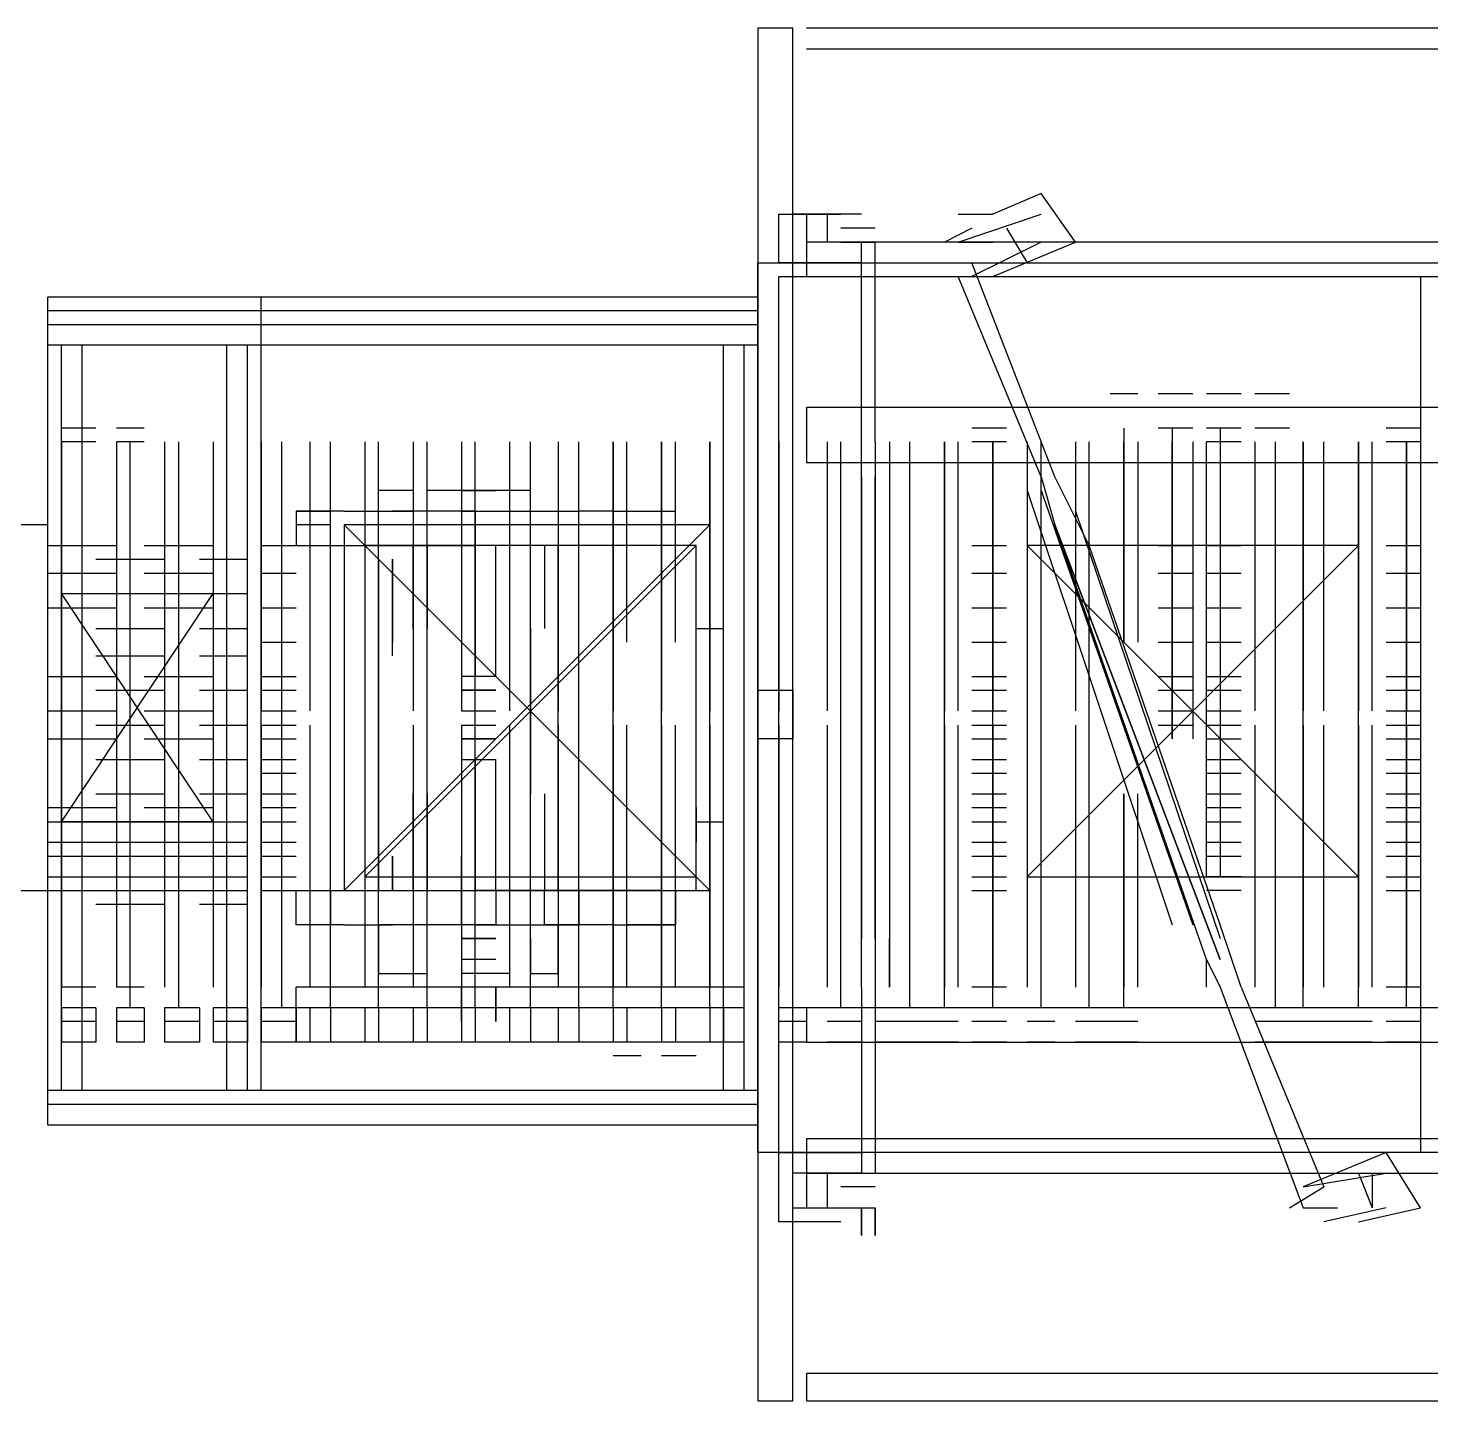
# Model space of a CAD drawing. Header units: millimetres. Extents: x 5 to 415, y 48 to 251.
# Drawn here: x 317.274 to 320.861, y 190.853 to 194.363 of the extents above; entities that cross this region are included whole.
import ezdxf

# ---------------------------------------------------------------- set-up
doc = ezdxf.new("R2010")
doc.units = ezdxf.units.MM
doc.layers.add('P', color=7, linetype='Continuous')

msp = doc.modelspace()

# ---------------------------------------------------------------- linework, layer by layer
at = {"layer": 'P'}
for points in [[(319.229, 194.363), (319.14, 194.363)], [(319.14, 194.363), (319.14, 192.67)], [(319.229, 192.67), (319.229, 194.363)], [(323.497, 194.363), (319.264, 194.363)], [(319.264, 194.31), (323.497, 194.31)], [(319.864, 193.94), (319.74, 193.887)], [(319.952, 193.816), (319.864, 193.94)], [(319.193, 193.763), (319.193, 193.887)], [(319.193, 193.887), (319.352, 193.887)], [(319.405, 193.887), (319.229, 193.887)], [(319.264, 193.887), (319.264, 193.816)], [(319.317, 193.887), (319.317, 193.816)], [(319.652, 193.816), (319.864, 193.887)], [(319.652, 193.887), (319.74, 193.887)], [(319.44, 193.851), (319.352, 193.851)], [(319.687, 193.851), (319.617, 193.816)], [(319.775, 193.851), (319.828, 193.763)], [(323.497, 193.816), (319.264, 193.816)], [(319.264, 193.816), (319.264, 193.728)], [(319.352, 193.816), (319.44, 193.816)], [(319.405, 193.305), (319.405, 193.816)], [(319.44, 193.305), (319.44, 193.816)], [(319.652, 193.816), (319.74, 193.816)], [(319.864, 193.816), (319.687, 193.728)], [(319.74, 193.728), (319.952, 193.816)], [(319.14, 191.488), (319.14, 193.763)], [(319.14, 193.763), (320.887, 193.763)], [(319.405, 193.763), (319.193, 193.763)], [(319.229, 193.763), (319.405, 193.763)], [(319.899, 193.216), (319.687, 193.763)], [(319.193, 191.488), (319.193, 193.728)], [(319.193, 193.728), (320.834, 193.728)], [(319.264, 193.728), (323.497, 193.728)], [(319.864, 193.216), (319.652, 193.728)], [(320.834, 193.728), (320.834, 191.488)], [(319.14, 193.675), (317.324, 193.675)], [(317.324, 191.647), (317.324, 193.675)], [(317.87, 191.647), (317.87, 193.675)], [(319.14, 191.647), (319.14, 193.675)], [(319.14, 193.64), (317.324, 193.64)], [(319.14, 193.64), (317.324, 193.64)], [(319.14, 193.64), (317.324, 193.64)], [(319.14, 193.64), (317.324, 193.64)], [(319.14, 193.604), (317.324, 193.604)], [(319.14, 193.604), (317.324, 193.604)], [(319.14, 193.604), (317.324, 193.604)], [(319.14, 193.604), (317.324, 193.604)], [(319.14, 193.552), (317.324, 193.552)], [(317.324, 191.647), (317.324, 193.552)], [(317.359, 191.647), (317.359, 193.552)], [(317.359, 191.647), (317.359, 193.552)], [(317.359, 191.647), (317.359, 193.552)], [(317.412, 191.647), (317.412, 193.552)], [(317.412, 191.647), (317.412, 193.552)], [(317.412, 191.647), (317.412, 193.552)], [(317.412, 191.647), (317.412, 193.552)], [(317.412, 191.647), (317.412, 193.552)], [(317.782, 191.647), (317.782, 193.552)], [(317.835, 191.647), (317.835, 193.552)], [(317.835, 191.647), (317.835, 193.552)], [(317.835, 191.647), (317.835, 193.552)], [(317.835, 191.647), (317.835, 193.552)], [(317.87, 191.647), (317.87, 193.552)], [(317.87, 191.647), (317.87, 193.552)], [(317.87, 191.647), (317.87, 193.552)], [(317.87, 191.647), (317.87, 193.552)], [(319.052, 191.647), (319.052, 193.552)], [(319.052, 191.647), (319.052, 193.552)], [(319.052, 191.647), (319.052, 193.552)], [(319.052, 191.647), (319.052, 193.552)], [(319.052, 191.647), (319.052, 193.552)], [(319.105, 191.647), (319.105, 193.552)], [(319.105, 191.647), (319.105, 193.552)], [(319.14, 191.647), (319.14, 193.552)], [(319.14, 191.647), (319.14, 193.552)], [(320.111, 193.428), (320.04, 193.428)], [(320.252, 193.428), (320.163, 193.428)], [(320.375, 193.428), (320.287, 193.428)], [(320.499, 193.428), (320.41, 193.428)], [(323.497, 193.393), (319.264, 193.393)], [(319.264, 193.393), (319.264, 193.252)], [(320.111, 193.393), (320.04, 193.393)], [(320.252, 193.393), (320.163, 193.393)], [(320.375, 193.393), (320.287, 193.393)], [(320.499, 193.393), (320.41, 193.393)], [(317.447, 193.34), (317.359, 193.34)], [(317.571, 193.34), (317.5, 193.34)], [(319.775, 193.34), (319.687, 193.34)], [(320.075, 193.34), (320.075, 192.793)], [(320.252, 193.34), (320.163, 193.34)], [(320.199, 193.34), (320.199, 192.546)], [(320.375, 193.34), (320.287, 193.34)], [(320.375, 193.34), (320.287, 193.34)], [(320.322, 193.34), (320.322, 192.193)], [(320.499, 193.34), (320.41, 193.34)], [(320.834, 193.34), (320.746, 193.34)], [(317.359, 193.305), (317.359, 192.617)], [(317.447, 193.305), (317.359, 193.305)], [(317.412, 191.911), (317.412, 193.305)], [(317.412, 191.858), (317.412, 193.305)], [(317.5, 193.305), (317.5, 191.911)], [(317.571, 193.305), (317.5, 193.305)], [(317.535, 191.911), (317.535, 193.305)], [(317.535, 191.858), (317.535, 193.305)], [(317.623, 193.305), (317.623, 192.617)], [(317.659, 191.911), (317.659, 193.305)], [(317.659, 191.858), (317.659, 193.305)], [(317.747, 193.305), (317.747, 191.911)], [(317.782, 191.911), (317.782, 193.305)], [(317.782, 191.858), (317.782, 193.305)], [(317.87, 193.305), (317.87, 192.617)], [(317.923, 192.793), (317.923, 193.305)], [(317.923, 191.858), (317.923, 193.305)], [(317.994, 193.305), (317.994, 192.617)], [(318.047, 192.793), (318.047, 193.305)], [(318.047, 191.858), (318.047, 193.305)], [(318.135, 193.305), (318.135, 192.617)], [(318.17, 192.793), (318.17, 193.305)], [(318.17, 191.858), (318.17, 193.305)], [(318.258, 193.305), (318.258, 192.617)], [(318.294, 192.793), (318.294, 193.305)], [(318.294, 191.858), (318.294, 193.305)], [(318.382, 193.305), (318.382, 192.617)], [(318.417, 192.793), (318.417, 193.305)], [(318.417, 191.858), (318.417, 193.305)], [(318.505, 193.305), (318.505, 192.617)], [(318.558, 192.793), (318.558, 193.305)], [(318.558, 191.858), (318.558, 193.305)], [(318.629, 193.305), (318.629, 192.617)], [(318.682, 192.793), (318.682, 193.305)], [(318.682, 191.858), (318.682, 193.305)], [(318.77, 193.305), (318.77, 192.617)], [(318.77, 191.858), (318.77, 193.305)], [(318.805, 192.793), (318.805, 193.305)], [(318.893, 193.305), (318.893, 192.617)], [(318.893, 191.858), (318.893, 193.305)], [(318.929, 192.793), (318.929, 193.305)], [(319.017, 193.305), (319.017, 192.617)], [(319.017, 191.858), (319.017, 193.305)], [(319.052, 192.793), (319.052, 193.305)], [(319.193, 193.305), (319.193, 192.617)], [(319.229, 192.617), (319.229, 193.305)], [(319.229, 191.858), (319.229, 193.305)], [(319.317, 193.305), (319.317, 192.617)], [(319.352, 192.617), (319.352, 193.305)], [(319.352, 191.858), (319.352, 193.305)], [(319.405, 193.128), (319.405, 193.305)], [(319.44, 193.305), (319.44, 193.216)], [(319.44, 193.305), (319.44, 193.216)], [(319.476, 193.305), (319.476, 192.617)], [(319.528, 192.617), (319.528, 193.305)], [(319.528, 191.858), (319.528, 193.305)], [(319.617, 193.305), (319.617, 192.617)], [(319.617, 191.858), (319.617, 193.305)], [(319.652, 192.617), (319.652, 193.305)], [(319.775, 193.305), (319.687, 193.305)], [(319.74, 193.305), (319.74, 192.617)], [(319.74, 192.617), (319.74, 193.305)], [(319.74, 191.858), (319.74, 193.305)], [(319.828, 193.305), (319.828, 192.617)], [(319.864, 192.617), (319.864, 193.305)], [(319.864, 191.858), (319.864, 193.305)], [(319.952, 193.305), (319.952, 192.617)], [(319.987, 192.617), (319.987, 193.305)], [(319.987, 191.858), (319.987, 193.305)], [(320.075, 192.793), (320.075, 193.305)], [(320.111, 193.305), (320.111, 192.793)], [(320.199, 192.617), (320.199, 193.305)], [(320.252, 193.305), (320.252, 192.617)], [(320.287, 192.617), (320.287, 193.305)], [(320.375, 193.305), (320.287, 193.305)], [(320.322, 193.305), (320.322, 192.617)], [(320.41, 193.305), (320.41, 192.617)], [(320.463, 192.617), (320.463, 193.305)], [(320.463, 191.858), (320.463, 193.305)], [(320.534, 193.305), (320.534, 192.617)], [(320.534, 191.858), (320.534, 193.305)], [(320.587, 192.617), (320.587, 193.305)], [(320.675, 193.305), (320.675, 192.617)], [(320.675, 191.858), (320.675, 193.305)], [(320.71, 192.617), (320.71, 193.305)], [(320.834, 193.305), (320.746, 193.305)], [(320.798, 193.305), (320.798, 192.617)], [(320.798, 192.617), (320.798, 193.305)], [(320.798, 191.858), (320.798, 193.305)], [(319.264, 193.252), (323.497, 193.252)], [(319.476, 193.252), (319.476, 192.123)], [(319.476, 193.252), (319.476, 192.123)], [(319.405, 193.216), (319.405, 192.035)], [(319.405, 193.216), (319.405, 193.128)], [(319.44, 193.216), (319.44, 192.035)], [(319.44, 192.035), (319.44, 193.216)], [(319.44, 192.035), (319.44, 193.216)], [(319.864, 193.216), (319.899, 193.093)], [(319.864, 193.216), (319.899, 193.093)], [(319.987, 193.04), (319.899, 193.216)], [(318.258, 193.181), (318.17, 193.181)], [(318.382, 193.181), (318.294, 193.181)], [(318.47, 193.181), (318.382, 193.181)], [(318.382, 193.181), (318.47, 193.181)], [(318.47, 193.181), (318.382, 193.181)], [(318.47, 193.181), (318.382, 193.181)], [(318.558, 193.181), (318.47, 193.181)], [(319.828, 193.181), (320.199, 192.07)], [(319.864, 193.181), (320.252, 192.07)], [(318.082, 193.128), (317.959, 193.128)], [(317.959, 193.128), (317.959, 193.04)], [(317.959, 193.128), (318.047, 193.128)], [(318.082, 193.128), (318.206, 193.128)], [(318.082, 193.128), (318.206, 193.128)], [(318.17, 193.128), (318.258, 193.128)], [(318.417, 193.128), (318.206, 193.128)], [(318.417, 193.128), (318.206, 193.128)], [(318.382, 193.128), (318.47, 193.128)], [(318.417, 193.128), (318.417, 193.04)], [(318.417, 193.128), (318.682, 193.128)], [(318.417, 193.128), (318.417, 193.04)], [(318.417, 193.128), (318.417, 193.04)], [(318.417, 193.128), (318.682, 193.128)], [(318.417, 193.128), (318.417, 193.04)], [(318.594, 193.128), (318.682, 193.128)], [(318.77, 193.128), (318.682, 193.128)], [(318.77, 193.128), (318.682, 193.128)], [(318.77, 193.128), (318.682, 193.128)], [(318.77, 193.128), (318.893, 193.128)], [(318.77, 193.128), (318.841, 193.128)], [(318.805, 193.128), (318.929, 193.128)], [(318.929, 193.04), (318.929, 193.128)], [(319.405, 192.123), (319.405, 193.128)], [(319.952, 193.128), (320.322, 192.035)], [(319.952, 193.128), (319.952, 193.04)], [(317.324, 193.093), (314.907, 193.093)], [(317.324, 192.158), (317.324, 193.093)], [(318.047, 193.093), (317.959, 193.093)], [(319.017, 193.093), (318.082, 193.093)], [(318.082, 193.093), (318.082, 192.158)], [(319.017, 192.158), (318.082, 193.093)], [(319.017, 193.093), (318.082, 192.158)], [(318.258, 193.093), (318.17, 193.093)], [(318.47, 193.093), (318.382, 193.093)], [(318.682, 193.093), (318.594, 193.093)], [(318.929, 193.093), (318.805, 193.093)], [(319.017, 192.158), (319.017, 193.093)], [(319.899, 193.093), (320.322, 191.982)], [(320.287, 191.982), (319.899, 193.093)], [(320.322, 191.982), (319.899, 193.093)], [(317.324, 193.04), (317.5, 193.04)], [(317.324, 193.04), (317.5, 193.04)], [(317.571, 193.04), (317.747, 193.04)], [(317.571, 193.04), (317.747, 193.04)], [(317.87, 193.04), (317.959, 193.04)], [(317.87, 193.04), (317.959, 193.04)], [(317.959, 193.04), (318.417, 193.04)], [(318.982, 193.04), (318.135, 193.04)], [(318.135, 193.04), (318.135, 192.193)], [(318.982, 192.193), (318.135, 193.04)], [(318.982, 193.04), (318.135, 192.193)], [(318.258, 192.828), (318.258, 193.04)], [(318.258, 192.828), (318.258, 193.04)], [(318.258, 192.828), (318.258, 193.04)], [(318.258, 192.828), (318.258, 193.04)], [(318.294, 193.04), (318.294, 192.828)], [(318.294, 193.04), (318.294, 192.828)], [(318.294, 193.04), (318.294, 192.828)], [(318.294, 193.04), (318.294, 192.828)], [(318.417, 193.04), (318.417, 192.705)], [(318.893, 193.04), (318.417, 193.04)], [(318.47, 192.705), (318.47, 193.04)], [(318.558, 192.828), (318.558, 193.04)], [(318.558, 192.828), (318.558, 193.04)], [(318.558, 192.828), (318.558, 193.04)], [(318.558, 192.828), (318.558, 193.04)], [(318.594, 193.04), (318.594, 192.828)], [(318.594, 193.04), (318.594, 192.828)], [(318.594, 193.04), (318.594, 192.828)], [(318.594, 193.04), (318.594, 192.828)], [(318.629, 192.158), (318.629, 193.04)], [(318.982, 192.193), (318.982, 193.04)], [(319.017, 192.123), (319.017, 193.04)], [(319.687, 193.04), (319.775, 193.04)], [(319.687, 193.04), (319.775, 193.04)], [(320.675, 193.04), (319.828, 193.04)], [(319.828, 193.04), (319.828, 192.193)], [(320.675, 192.193), (319.828, 193.04)], [(320.675, 193.04), (319.828, 192.193)], [(320.322, 192.07), (319.987, 193.04)], [(320.163, 193.04), (320.252, 193.04)], [(320.163, 193.04), (320.252, 193.04)], [(320.287, 193.04), (320.375, 193.04)], [(320.287, 193.04), (320.375, 193.04)], [(320.675, 192.193), (320.675, 193.04)], [(320.746, 193.04), (320.834, 193.04)], [(320.746, 193.04), (320.834, 193.04)], [(317.447, 193.005), (317.623, 193.005)], [(317.447, 193.005), (317.623, 193.005)], [(317.712, 193.005), (317.835, 193.005)], [(317.712, 193.005), (317.835, 193.005)], [(318.17, 193.005), (318.17, 192.881)], [(318.17, 193.005), (318.17, 192.881)], [(318.17, 192.881), (318.17, 193.005)], [(318.17, 193.005), (318.17, 192.881)], [(318.206, 192.881), (318.206, 193.005)], [(318.206, 193.005), (318.206, 192.881)], [(318.206, 192.881), (318.206, 193.005)], [(318.206, 192.881), (318.206, 193.005)], [(318.206, 192.881), (318.206, 193.005)], [(318.982, 192.881), (318.982, 193.005)], [(319.017, 192.881), (319.017, 193.005)], [(317.324, 192.969), (317.5, 192.969)], [(317.324, 192.969), (317.5, 192.969)], [(317.571, 192.969), (317.747, 192.969)], [(317.571, 192.969), (317.747, 192.969)], [(317.87, 192.969), (317.959, 192.969)], [(317.87, 192.969), (317.959, 192.969)], [(319.687, 192.969), (319.775, 192.969)], [(319.687, 192.969), (319.775, 192.969)], [(320.163, 192.969), (320.252, 192.969)], [(320.163, 192.969), (320.252, 192.969)], [(320.287, 192.969), (320.375, 192.969)], [(320.287, 192.969), (320.375, 192.969)], [(320.746, 192.969), (320.834, 192.969)], [(320.746, 192.969), (320.834, 192.969)], [(317.359, 192.334), (317.359, 192.917)], [(317.359, 192.917), (317.747, 192.917)], [(317.359, 192.334), (317.747, 192.917)], [(317.747, 192.334), (317.359, 192.917)], [(317.447, 192.917), (317.623, 192.917)], [(317.447, 192.917), (317.623, 192.917)], [(317.712, 192.917), (317.835, 192.917)], [(317.712, 192.917), (317.835, 192.917)], [(317.747, 192.917), (317.747, 192.334)], [(317.324, 192.881), (317.5, 192.881)], [(317.324, 192.881), (317.5, 192.881)], [(317.571, 192.881), (317.747, 192.881)], [(317.571, 192.881), (317.747, 192.881)], [(317.87, 192.881), (317.959, 192.881)], [(317.87, 192.881), (317.959, 192.881)], [(318.17, 192.881), (318.17, 192.758)], [(318.17, 192.881), (318.17, 192.158)], [(318.206, 192.758), (318.206, 192.881)], [(318.206, 192.881), (318.206, 192.793)], [(318.206, 192.758), (318.206, 192.881)], [(318.206, 192.793), (318.206, 192.881)], [(318.206, 192.793), (318.206, 192.881)], [(318.982, 192.793), (318.982, 192.881)], [(319.017, 192.793), (319.017, 192.881)], [(319.687, 192.881), (319.775, 192.881)], [(319.687, 192.881), (319.775, 192.881)], [(320.163, 192.881), (320.252, 192.881)], [(320.163, 192.881), (320.252, 192.881)], [(320.287, 192.881), (320.375, 192.881)], [(320.287, 192.881), (320.375, 192.881)], [(320.746, 192.881), (320.834, 192.881)], [(320.746, 192.881), (320.834, 192.881)], [(317.447, 192.828), (317.623, 192.828)], [(317.447, 192.828), (317.623, 192.828)], [(317.712, 192.828), (317.835, 192.828)], [(317.712, 192.828), (317.835, 192.828)], [(318.17, 192.828), (318.17, 192.758)], [(318.17, 192.758), (318.17, 192.828)], [(318.294, 192.405), (318.294, 192.828)], [(318.558, 192.828), (318.558, 192.405)], [(318.982, 192.828), (319.052, 192.828)], [(317.87, 192.793), (317.959, 192.793)], [(317.87, 192.793), (317.959, 192.793)], [(318.982, 192.37), (318.982, 192.793)], [(319.017, 192.37), (319.017, 192.793)], [(319.687, 192.793), (319.775, 192.793)], [(319.687, 192.793), (319.775, 192.793)], [(320.163, 192.793), (320.252, 192.793)], [(320.163, 192.793), (320.252, 192.793)], [(320.287, 192.793), (320.375, 192.793)], [(320.287, 192.793), (320.375, 192.793)], [(320.746, 192.793), (320.834, 192.793)], [(320.746, 192.793), (320.834, 192.793)], [(317.447, 192.758), (317.623, 192.758)], [(317.447, 192.758), (317.623, 192.758)], [(317.712, 192.758), (317.835, 192.758)], [(317.712, 192.758), (317.835, 192.758)], [(317.324, 192.705), (317.5, 192.705)], [(317.324, 192.705), (317.5, 192.705)], [(317.571, 192.705), (317.747, 192.705)], [(317.571, 192.705), (317.747, 192.705)], [(317.87, 192.705), (317.959, 192.705)], [(318.47, 192.705), (318.382, 192.705)], [(318.47, 192.705), (318.382, 192.705)], [(319.687, 192.705), (319.775, 192.705)], [(320.163, 192.705), (320.252, 192.705)], [(320.287, 192.705), (320.375, 192.705)], [(320.746, 192.705), (320.834, 192.705)], [(317.447, 192.67), (317.623, 192.67)], [(317.447, 192.67), (317.623, 192.67)], [(317.712, 192.67), (317.835, 192.67)], [(317.712, 192.67), (317.835, 192.67)], [(317.87, 192.67), (317.959, 192.67)], [(318.47, 192.67), (318.382, 192.67)], [(318.382, 192.67), (318.47, 192.67)], [(319.14, 192.67), (319.14, 192.546)], [(319.14, 192.67), (319.229, 192.67)], [(319.14, 192.546), (319.14, 192.67)], [(319.229, 192.546), (319.229, 192.67)], [(319.229, 192.67), (319.229, 192.546)], [(319.687, 192.67), (319.775, 192.67)], [(320.163, 192.67), (320.252, 192.67)], [(320.287, 192.67), (320.375, 192.67)], [(320.746, 192.67), (320.834, 192.67)], [(317.324, 192.617), (317.5, 192.617)], [(317.324, 192.617), (317.5, 192.617)], [(317.359, 192.617), (317.359, 191.911)], [(317.571, 192.617), (317.747, 192.617)], [(317.571, 192.617), (317.747, 192.617)], [(317.623, 192.617), (317.623, 191.911)], [(317.87, 192.617), (317.959, 192.617)], [(318.382, 192.617), (318.47, 192.617)], [(318.382, 192.617), (318.47, 192.617)], [(319.687, 192.617), (319.775, 192.617)], [(320.163, 192.617), (320.252, 192.617)], [(320.199, 192.546), (320.199, 192.617)], [(320.252, 192.617), (320.252, 192.546)], [(320.287, 192.193), (320.287, 192.617)], [(320.287, 192.617), (320.375, 192.617)], [(320.322, 192.617), (320.322, 192.193)], [(320.746, 192.617), (320.834, 192.617)], [(317.447, 192.581), (317.623, 192.581)], [(317.447, 192.581), (317.623, 192.581)], [(317.712, 192.581), (317.835, 192.581)], [(317.712, 192.581), (317.835, 192.581)], [(317.87, 192.581), (317.87, 191.911)], [(317.87, 192.581), (317.959, 192.581)], [(317.923, 191.911), (317.923, 192.581)], [(317.994, 192.581), (317.994, 191.911)], [(318.047, 191.911), (318.047, 192.581)], [(318.135, 192.581), (318.135, 191.911)], [(318.17, 191.911), (318.17, 192.581)], [(318.258, 192.581), (318.258, 191.911)], [(318.294, 191.911), (318.294, 192.581)], [(318.382, 192.581), (318.47, 192.581)], [(318.382, 192.581), (318.47, 192.581)], [(318.382, 192.581), (318.382, 191.911)], [(318.417, 191.911), (318.417, 192.581)], [(318.505, 192.581), (318.505, 191.911)], [(318.558, 191.911), (318.558, 192.581)], [(318.629, 192.581), (318.629, 191.911)], [(318.682, 191.911), (318.682, 192.581)], [(318.77, 192.581), (318.77, 191.911)], [(318.805, 191.911), (318.805, 192.581)], [(318.893, 192.581), (318.893, 191.911)], [(318.929, 191.911), (318.929, 192.581)], [(319.017, 192.581), (319.017, 191.911)], [(319.052, 191.911), (319.052, 192.581)], [(319.193, 192.581), (319.193, 191.911)], [(319.229, 191.911), (319.229, 192.581)], [(319.317, 192.581), (319.317, 191.911)], [(319.352, 191.911), (319.352, 192.581)], [(319.476, 192.581), (319.476, 191.911)], [(319.528, 191.911), (319.528, 192.581)], [(319.617, 192.581), (319.617, 191.911)], [(319.652, 191.911), (319.652, 192.581)], [(319.687, 192.581), (319.775, 192.581)], [(319.74, 192.581), (319.74, 191.911)], [(319.74, 191.911), (319.74, 192.581)], [(319.828, 192.581), (319.828, 191.911)], [(319.864, 191.911), (319.864, 192.581)], [(319.952, 192.581), (319.952, 191.911)], [(319.987, 191.911), (319.987, 192.581)], [(320.163, 192.581), (320.252, 192.581)], [(320.287, 192.581), (320.375, 192.581)], [(320.41, 192.581), (320.41, 191.911)], [(320.463, 191.911), (320.463, 192.581)], [(320.534, 192.581), (320.534, 191.911)], [(320.587, 191.911), (320.587, 192.581)], [(320.675, 192.581), (320.675, 191.911)], [(320.71, 191.911), (320.71, 192.581)], [(320.746, 192.581), (320.834, 192.581)], [(320.798, 192.581), (320.798, 191.911)], [(320.798, 191.911), (320.798, 192.581)], [(317.324, 192.546), (317.5, 192.546)], [(317.324, 192.546), (317.5, 192.546)], [(317.571, 192.546), (317.747, 192.546)], [(317.571, 192.546), (317.747, 192.546)], [(317.87, 192.546), (317.959, 192.546)], [(318.382, 192.546), (318.47, 192.546)], [(318.47, 192.546), (318.382, 192.546)], [(319.14, 192.546), (319.14, 190.853)], [(319.229, 192.546), (319.14, 192.546)], [(319.229, 190.853), (319.229, 192.546)], [(319.687, 192.546), (319.775, 192.546)], [(320.287, 192.546), (320.375, 192.546)], [(320.746, 192.546), (320.834, 192.546)], [(317.447, 192.493), (317.623, 192.493)], [(317.447, 192.493), (317.623, 192.493)], [(317.712, 192.493), (317.835, 192.493)], [(317.712, 192.493), (317.835, 192.493)], [(317.87, 192.493), (317.959, 192.493)], [(318.382, 192.493), (318.47, 192.493)], [(318.382, 192.493), (318.47, 192.493)], [(318.417, 192.493), (318.417, 192.158)], [(318.47, 192.158), (318.47, 192.493)], [(319.687, 192.493), (319.775, 192.493)], [(320.287, 192.493), (320.375, 192.493)], [(320.746, 192.493), (320.834, 192.493)], [(317.87, 192.458), (317.959, 192.458)], [(319.687, 192.458), (319.775, 192.458)], [(320.287, 192.458), (320.375, 192.458)], [(320.746, 192.458), (320.834, 192.458)], [(317.447, 192.405), (317.623, 192.405)], [(317.447, 192.405), (317.623, 192.405)], [(317.712, 192.405), (317.835, 192.405)], [(317.712, 192.405), (317.835, 192.405)], [(317.87, 192.405), (317.959, 192.405)], [(318.258, 192.158), (318.258, 192.405)], [(318.258, 192.158), (318.258, 192.405)], [(318.258, 192.158), (318.258, 192.405)], [(318.258, 192.158), (318.258, 192.405)], [(318.294, 192.405), (318.294, 192.158)], [(318.294, 192.405), (318.294, 192.158)], [(318.294, 192.405), (318.294, 192.158)], [(318.294, 192.405), (318.294, 192.158)], [(318.558, 192.158), (318.558, 192.405)], [(318.558, 192.158), (318.558, 192.405)], [(318.558, 192.158), (318.558, 192.405)], [(318.558, 192.158), (318.558, 192.405)], [(318.594, 192.405), (318.594, 192.158)], [(318.594, 192.405), (318.594, 192.158)], [(318.594, 192.405), (318.594, 192.158)], [(318.594, 192.405), (318.594, 192.158)], [(319.687, 192.405), (319.775, 192.405)], [(320.075, 192.405), (320.075, 191.911)], [(320.075, 191.858), (320.075, 192.405)], [(320.111, 191.911), (320.111, 192.405)], [(320.287, 192.405), (320.375, 192.405)], [(320.746, 192.405), (320.834, 192.405)], [(317.324, 192.37), (317.5, 192.37)], [(317.571, 192.37), (317.747, 192.37)], [(317.87, 192.37), (317.959, 192.37)], [(318.982, 192.37), (318.982, 192.282)], [(319.017, 192.282), (319.017, 192.37)], [(319.687, 192.37), (319.775, 192.37)], [(320.287, 192.37), (320.375, 192.37)], [(320.746, 192.37), (320.834, 192.37)], [(317.324, 192.334), (317.5, 192.334)], [(317.747, 192.334), (317.359, 192.334)], [(317.447, 192.334), (317.623, 192.334)], [(317.571, 192.334), (317.747, 192.334)], [(317.712, 192.334), (317.835, 192.334)], [(317.87, 192.334), (317.959, 192.334)], [(318.982, 192.334), (319.052, 192.334)], [(319.687, 192.334), (319.775, 192.334)], [(320.287, 192.334), (320.375, 192.334)], [(320.746, 192.334), (320.834, 192.334)], [(317.324, 192.282), (317.5, 192.282)], [(317.447, 192.282), (317.623, 192.282)], [(317.571, 192.282), (317.747, 192.282)], [(317.712, 192.282), (317.835, 192.282)], [(317.87, 192.282), (317.959, 192.282)], [(318.982, 192.158), (318.982, 192.282)], [(319.017, 192.158), (319.017, 192.282)], [(319.687, 192.282), (319.775, 192.282)], [(320.287, 192.282), (320.375, 192.282)], [(320.746, 192.282), (320.834, 192.282)], [(317.324, 192.246), (317.5, 192.246)], [(317.447, 192.246), (317.623, 192.246)], [(317.571, 192.246), (317.747, 192.246)], [(317.712, 192.246), (317.835, 192.246)], [(317.87, 192.246), (317.959, 192.246)], [(318.17, 192.246), (318.17, 192.158)], [(318.17, 192.158), (318.17, 192.246)], [(318.206, 192.246), (318.206, 192.158)], [(318.206, 192.158), (318.206, 192.246)], [(318.382, 192.246), (318.382, 192.158)], [(318.382, 192.158), (318.382, 192.246)], [(318.417, 192.246), (318.417, 192.158)], [(318.417, 192.158), (318.417, 192.246)], [(319.687, 192.246), (319.775, 192.246)], [(320.287, 192.246), (320.375, 192.246)], [(320.746, 192.246), (320.834, 192.246)], [(317.324, 192.193), (317.5, 192.193)], [(317.447, 192.193), (317.623, 192.193)], [(317.571, 192.193), (317.747, 192.193)], [(317.712, 192.193), (317.835, 192.193)], [(317.87, 192.193), (317.959, 192.193)], [(318.135, 192.193), (318.982, 192.193)], [(319.687, 192.193), (319.775, 192.193)], [(319.828, 192.193), (320.675, 192.193)], [(320.375, 192.193), (320.287, 192.193)], [(320.746, 192.193), (320.834, 192.193)], [(314.907, 192.158), (317.324, 192.158)], [(317.324, 192.158), (317.5, 192.158)], [(317.447, 192.158), (317.623, 192.158)], [(317.571, 192.158), (317.747, 192.158)], [(317.712, 192.158), (317.835, 192.158)], [(317.87, 192.158), (317.959, 192.158)], [(317.959, 192.158), (318.417, 192.158)], [(317.959, 192.07), (317.959, 192.158)], [(317.959, 192.158), (318.047, 192.158)], [(317.959, 192.07), (317.959, 192.158)], [(318.047, 192.158), (318.047, 192.07)], [(318.082, 192.158), (319.017, 192.158)], [(318.17, 192.158), (318.258, 192.158)], [(318.17, 192.07), (318.17, 192.158)], [(318.258, 192.158), (318.258, 192.07)], [(318.382, 192.158), (318.47, 192.158)], [(318.382, 192.07), (318.382, 192.158)], [(318.417, 192.07), (318.417, 192.158)], [(318.893, 192.158), (318.417, 192.158)], [(318.417, 192.07), (318.417, 192.158)], [(318.47, 192.158), (318.47, 192.07)], [(318.594, 192.158), (318.682, 192.158)], [(318.594, 192.07), (318.594, 192.158)], [(318.682, 192.158), (318.682, 192.07)], [(318.805, 192.158), (318.929, 192.158)], [(318.805, 192.07), (318.805, 192.158)], [(318.893, 192.07), (318.893, 192.158)], [(318.929, 192.158), (318.929, 192.07)], [(318.929, 192.158), (318.929, 192.07)], [(318.929, 192.07), (318.929, 192.158)], [(319.687, 192.158), (319.775, 192.158)], [(320.375, 192.158), (320.287, 192.158)], [(320.746, 192.158), (320.834, 192.158)], [(317.447, 192.123), (317.623, 192.123)], [(317.712, 192.123), (317.835, 192.123)], [(319.405, 192.123), (319.405, 192.035)], [(319.405, 191.911), (319.405, 192.123)], [(318.082, 192.07), (317.959, 192.07)], [(318.047, 192.07), (317.959, 192.07)], [(318.082, 192.07), (318.206, 192.07)], [(318.17, 192.07), (318.17, 191.946)], [(318.258, 192.07), (318.17, 192.07)], [(318.417, 192.07), (318.206, 192.07)], [(318.47, 192.07), (318.382, 192.07)], [(318.47, 192.07), (318.382, 192.07)], [(318.47, 192.07), (318.382, 192.07)], [(318.417, 192.07), (318.682, 192.07)], [(318.682, 192.07), (318.594, 192.07)], [(318.629, 191.946), (318.629, 192.07)], [(318.77, 192.07), (318.682, 192.07)], [(318.77, 192.07), (318.682, 192.07)], [(318.77, 192.07), (318.929, 192.07)], [(318.77, 192.07), (318.841, 192.07)], [(318.929, 192.07), (318.805, 192.07)], [(320.375, 191.911), (320.322, 192.07)], [(318.294, 191.946), (318.294, 192.035)], [(318.47, 192.035), (318.382, 192.035)], [(318.382, 192.035), (318.47, 192.035)], [(318.558, 192.035), (318.558, 191.946)], [(319.44, 192.035), (319.44, 191.911)], [(319.44, 192.035), (319.44, 191.911)], [(319.476, 191.911), (319.476, 192.035)], [(318.47, 191.982), (318.382, 191.982)], [(318.47, 191.982), (318.382, 191.982)], [(318.47, 191.982), (318.382, 191.982)], [(318.47, 191.982), (318.382, 191.982)], [(320.287, 191.982), (320.322, 191.911)], [(320.287, 191.982), (320.322, 191.911)], [(320.287, 191.911), (320.287, 191.982)], [(318.17, 191.946), (318.294, 191.946)], [(318.47, 191.946), (318.382, 191.946)], [(318.505, 191.946), (318.382, 191.946)], [(318.505, 191.946), (318.382, 191.946)], [(318.558, 191.946), (318.629, 191.946)], [(317.447, 191.911), (317.359, 191.911)], [(317.447, 191.911), (317.359, 191.911)], [(317.571, 191.911), (317.5, 191.911)], [(317.571, 191.911), (317.5, 191.911)], [(319.105, 191.911), (317.959, 191.911)], [(317.959, 191.77), (317.959, 191.911)], [(318.382, 191.823), (318.382, 191.911)], [(318.382, 191.823), (318.382, 191.911)], [(318.382, 191.911), (318.382, 191.823)], [(318.382, 191.911), (318.382, 191.823)], [(318.47, 191.911), (318.47, 191.823)], [(318.47, 191.911), (318.47, 191.823)], [(318.47, 191.823), (318.47, 191.911)], [(318.47, 191.823), (318.47, 191.911)], [(319.105, 191.77), (319.105, 191.911)], [(319.405, 191.911), (319.405, 191.435)], [(319.44, 191.911), (319.44, 191.435)], [(319.775, 191.911), (319.687, 191.911)], [(319.775, 191.911), (319.687, 191.911)], [(320.322, 191.911), (320.534, 191.347)], [(320.375, 191.911), (320.587, 191.4)], [(320.834, 191.911), (320.746, 191.911)], [(320.834, 191.911), (320.746, 191.911)], [(317.447, 191.858), (317.359, 191.858)], [(317.359, 191.858), (317.359, 191.77)], [(317.447, 191.858), (317.447, 191.77)], [(317.571, 191.858), (317.5, 191.858)], [(317.5, 191.858), (317.5, 191.77)], [(317.571, 191.858), (317.571, 191.77)], [(317.712, 191.858), (317.623, 191.858)], [(317.623, 191.858), (317.623, 191.77)], [(317.712, 191.858), (317.712, 191.77)], [(317.835, 191.858), (317.747, 191.858)], [(317.747, 191.858), (317.747, 191.77)], [(317.835, 191.858), (317.835, 191.77)], [(317.959, 191.858), (317.87, 191.858)], [(317.87, 191.858), (317.87, 191.77)], [(319.105, 191.858), (317.959, 191.858)], [(317.959, 191.858), (317.959, 191.77)], [(317.994, 191.858), (317.994, 191.77)], [(318.047, 191.858), (318.047, 191.77)], [(318.135, 191.858), (318.135, 191.77)], [(318.17, 191.858), (318.17, 191.77)], [(318.258, 191.858), (318.258, 191.77)], [(318.294, 191.858), (318.294, 191.77)], [(318.382, 191.858), (318.382, 191.77)], [(318.417, 191.858), (318.417, 191.77)], [(318.505, 191.858), (318.505, 191.77)], [(318.558, 191.858), (318.558, 191.77)], [(318.629, 191.858), (318.629, 191.77)], [(318.682, 191.858), (318.682, 191.77)], [(318.77, 191.858), (318.77, 191.77)], [(318.805, 191.858), (318.805, 191.77)], [(318.893, 191.858), (318.893, 191.77)], [(318.929, 191.858), (318.929, 191.77)], [(319.017, 191.858), (319.017, 191.77)], [(319.052, 191.858), (319.052, 191.77)], [(319.264, 191.858), (319.193, 191.858)], [(323.497, 191.858), (319.264, 191.858)], [(319.264, 191.858), (319.264, 191.77)], [(319.652, 191.858), (319.564, 191.858)], [(319.775, 191.858), (319.687, 191.858)], [(319.899, 191.858), (319.828, 191.858)], [(320.499, 191.858), (320.41, 191.858)], [(320.71, 191.858), (320.622, 191.858)], [(320.834, 191.858), (320.746, 191.858)], [(317.447, 191.823), (317.359, 191.823)], [(317.571, 191.823), (317.5, 191.823)], [(317.712, 191.823), (317.623, 191.823)], [(317.835, 191.823), (317.747, 191.823)], [(317.959, 191.823), (317.87, 191.823)], [(319.264, 191.823), (319.193, 191.823)], [(319.405, 191.823), (319.317, 191.823)], [(319.564, 191.823), (319.44, 191.823)], [(319.652, 191.823), (319.564, 191.823)], [(319.775, 191.823), (319.687, 191.823)], [(319.899, 191.823), (319.828, 191.823)], [(320.04, 191.823), (319.952, 191.823)], [(320.111, 191.823), (320.04, 191.823)], [(320.499, 191.823), (320.41, 191.823)], [(320.622, 191.823), (320.499, 191.823)], [(320.71, 191.823), (320.622, 191.823)], [(320.834, 191.823), (320.746, 191.823)], [(317.447, 191.77), (317.359, 191.77)], [(317.571, 191.77), (317.5, 191.77)], [(317.712, 191.77), (317.623, 191.77)], [(317.835, 191.77), (317.747, 191.77)], [(317.959, 191.77), (317.87, 191.77)], [(319.105, 191.77), (317.959, 191.77)], [(319.264, 191.77), (319.193, 191.77)], [(319.264, 191.77), (323.497, 191.77)], [(319.405, 191.77), (319.317, 191.77)], [(319.564, 191.77), (319.44, 191.77)], [(319.652, 191.77), (319.564, 191.77)], [(319.775, 191.77), (319.687, 191.77)], [(319.899, 191.77), (319.828, 191.77)], [(320.04, 191.77), (319.952, 191.77)], [(320.111, 191.77), (320.04, 191.77)], [(320.499, 191.77), (320.41, 191.77)], [(320.622, 191.77), (320.499, 191.77)], [(320.71, 191.77), (320.622, 191.77)], [(320.834, 191.77), (320.746, 191.77)], [(318.841, 191.735), (318.77, 191.735)], [(318.982, 191.735), (318.893, 191.735)], [(319.14, 191.647), (317.324, 191.647)], [(319.14, 191.647), (317.324, 191.647)], [(319.14, 191.647), (317.324, 191.647)], [(317.324, 191.558), (317.324, 191.647)], [(319.14, 191.647), (319.052, 191.647)], [(319.14, 191.558), (319.14, 191.647)], [(319.14, 191.611), (317.324, 191.611)], [(319.14, 191.611), (317.324, 191.611)], [(319.14, 191.558), (317.324, 191.558)], [(319.14, 191.558), (317.324, 191.558)], [(319.14, 191.558), (317.324, 191.558)], [(319.14, 191.558), (317.324, 191.558)], [(319.14, 191.558), (317.324, 191.558)], [(323.497, 191.523), (319.264, 191.523)], [(319.264, 191.523), (319.264, 191.435)], [(320.887, 191.488), (319.14, 191.488)], [(319.193, 191.311), (319.193, 191.488)], [(319.193, 191.488), (319.405, 191.488)], [(320.834, 191.488), (319.193, 191.488)], [(320.746, 191.488), (320.534, 191.4)], [(320.834, 191.347), (320.746, 191.488)], [(319.405, 191.435), (319.229, 191.435)], [(319.264, 191.435), (319.264, 191.347)], [(319.264, 191.435), (323.497, 191.435)], [(319.317, 191.435), (319.317, 191.347)], [(320.534, 191.4), (320.746, 191.435)], [(320.675, 191.435), (320.71, 191.347)], [(320.71, 191.435), (320.71, 191.347)], [(319.44, 191.4), (319.352, 191.4)], [(320.499, 191.347), (320.587, 191.4)], [(319.229, 191.347), (319.405, 191.347)], [(319.352, 191.347), (319.44, 191.347)], [(319.405, 191.276), (319.405, 191.347)], [(319.405, 191.347), (319.405, 191.276)], [(319.44, 191.347), (319.44, 191.276)], [(319.44, 191.276), (319.44, 191.347)], [(320.534, 191.347), (320.622, 191.347)], [(320.746, 191.347), (320.587, 191.311)], [(320.675, 191.311), (320.834, 191.347)], [(319.352, 191.311), (319.193, 191.311)], [(323.497, 190.923), (319.264, 190.923)], [(319.264, 190.923), (319.264, 190.853)], [(319.14, 190.853), (319.229, 190.853)], [(319.264, 190.853), (323.497, 190.853)]]:
    msp.add_lwpolyline(points, dxfattribs=at)

doc.saveas('drawing.dxf')
